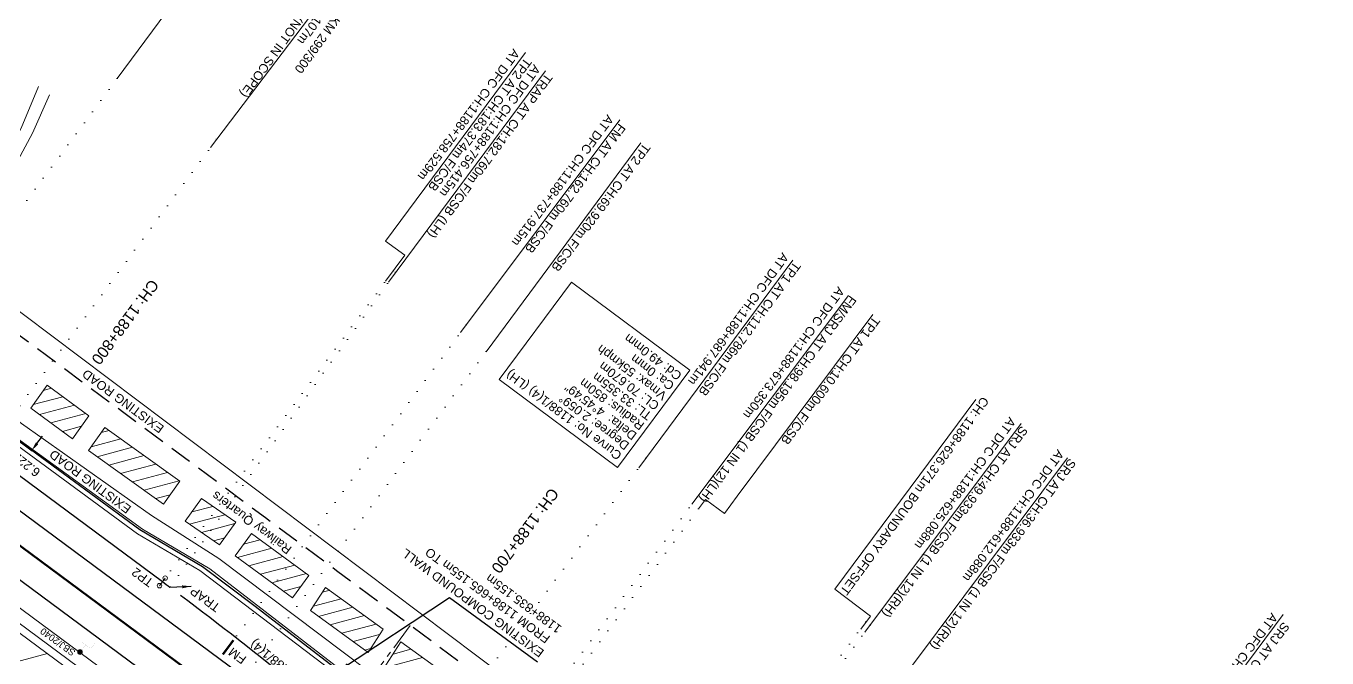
# Model space of a CAD drawing. Header units: metres. Extents: x 643874 to 646664, y 3378445 to 3380508.
# Drawn here: x 645387.6 to 645679.6, y 3379389 to 3379530.9 of the extents above; entities that cross this region are included whole.
import ezdxf
from ezdxf.enums import TextEntityAlignment as Align

# ---------------------------------------------------------------- set-up
doc = ezdxf.new("R2010")
doc.units = ezdxf.units.M
doc.header["$MEASUREMENT"] = 0
doc.header["$PDMODE"] = 35
doc.header["$PDSIZE"] = 1
for name, pattern in [('ACAD_ISO07W100', [3, 0, -3]), ('CENTER', [2, 1.25, -0.25, 0.25, -0.25]), ('DASHED2', [0.375, 0.25, -0.125])]:
    doc.linetypes.add(name, pattern=pattern)
doc.layers.get('Defpoints').update_dxf_attribs({"color": 5, "lineweight": 0})
for name, color, linetype, lineweight in [('C-ALIG-LABL-DG', 1, 'Continuous', 25), ('Cardinal_Leader', 10, 'Continuous', 0), ('DOTED LINE', 7, 'ACAD_ISO07W100', 18), ('Existing IR Track', 143, 'Continuous', 0), ('Existing Railway Boundary', 36, 'CENTER', 0), ('NEW DFCC MAIN LINE - SHAMBHU - 05.03.2020$0$Proposed Alignment', 7, 'Continuous', 0), ('OHE MAST', 7, 'Continuous', 0), ('Pavers', 7, 'Continuous', 0), ('Platform', 7, 'Continuous', 13), ('Proposed Curve_Details', 10, 'Continuous', 0), ('PROPOSED RETAINING WALL', 154, 'Continuous', 30), ('Residential Building Pucca', 7, 'Continuous', 13), ("SADHUGARH STN SRJ's", 251, 'Continuous', 0), ("SARAI BANJARA STN SRJ's", 251, 'Continuous', 0), ('Subroad Edge', 34, 'Continuous', 0), ('Text', 7, 'Continuous', 13)]:
    doc.layers.add(name, color=color, linetype=linetype, lineweight=lineweight)
doc.layers.add('Dimension', color=10, linetype='Continuous')
doc.layers.add("SARAI BANJARA STN. SRJ's", color=10, linetype='Continuous')
doc.styles.add('ARIAL', font='arial.ttf')
doc.styles.get("Standard").update_dxf_attribs({"font": 'arial.ttf'})
doc.styles.add('Style-Arial', font='arial.ttf')
doc.styles.add('Text', font='arial.ttf', dxfattribs={"height": 2})
doc.linetypes.add('F-LINE', pattern='A,0.6,["X",Standard,S=0.3,R=0,X=0,Y=-0.15],0.1', length=0.7)
doc.dimstyles.new('ISO-25', dxfattribs={"dimtxt": 2.5, "dimasz": 2.5, "dimexe": 1.25, "dimexo": 0.625, "dimtad": 1, "dimdec": 3, "dimtxsty": 'Standard', "dimcen": 2.5, "dimadec": 0, "dimazin": 0, "dimtfac": 1, "dimtdec": 3, "dimtmove": 0, "dimatfit": 3, "dimfxl": 1, "dimarcsym": 0})
doc.dimstyles.get("Standard").update_dxf_attribs({"dimtxt": 2.5, "dimasz": 2.5, "dimexe": 0.18, "dimexo": 0.0625, "dimgap": 0.09, "dimtad": 0, "dimtih": 1, "dimtoh": 1, "dimdec": 3, "dimzin": 0, "dimdsep": 46, "dimtxsty": 'ARIAL', "dimcen": 0.09, "dimadec": 0, "dimazin": 0, "dimtfac": 1, "dimtdec": 3, "dimtofl": 0, "dimtmove": 0, "dimatfit": 3, "dimfxl": 1, "dimtolj": 1, "dimtzin": 0, "dimarcsym": 0})

# ---------------------------------------------------------------- blocks, each defined once
blk = doc.blocks.new('OHE MAST')
h = blk.add_hatch(color=256)
edge = h.paths.add_edge_path()
edge.add_arc((0, 0), 0.514, 0, 360)
at = {"const_width": 0.01, "flags": 128}
for points in [[(1.5, 3.5), (1.5, 2), (-1.5, 2), (-1.5, 3.5)], [(0, 2), (0, 0)]]:
    blk.add_lwpolyline(points, dxfattribs=at)
blk.add_circle((0, 0), 0.514)
blk = doc.blocks.new('*D71')
at = {"layer": 'Defpoints', "color": 0, "lineweight": 13, "transparency": 16777216}
for p in [(645384.48, 3379438.82), (645388.9, 3379435.55), (645380.78, 3379433.83)]:
    blk.add_point(p, dxfattribs=at)
at = {"layer": 'Dimension', "color": 0, "lineweight": -2, "transparency": 16777216}
for p, q in [((645384.58, 3379438.75), (645389, 3379435.47)), ((645390.09, 3379437.15), (645391.29, 3379438.76)), ((645380.88, 3379433.75), (645385.29, 3379430.48)), ((645384, 3379428.94), (645382.81, 3379427.34))]:
    blk.add_line(p, q, dxfattribs=at)
at = {"layer": 'Dimension', "color": 0, "lineweight": 13, "transparency": 16777216}
for points in [[(645389.83, 3379437.35), (645390.36, 3379436.95), (645388.9, 3379435.55)], [(645383.74, 3379429.14), (645384.27, 3379428.74), (645385.19, 3379430.55)]]:
    blk.add_solid(points, dxfattribs=at)
at = {"layer": 'Dimension', "color": 0, "lineweight": 0, "transparency": 16777216, "insert": (645386.76, 3379433.13), "char_height": 2, "attachment_point": 5, "rotation": 142, "style": 'Style-Arial'}
blk.add_mtext('\\A1;6.222m', dxfattribs=at)
blk = doc.blocks.new('TerminatorOpen_0.5')
at = {"color": 0, "linetype": 'ByBlock', "lineweight": -2}
for q in [(-1, 0.25), (-1, 0), (-1, -0.25)]:
    blk.add_line((0, 0), q, dxfattribs=at)

msp = doc.modelspace()

# ---------------------------------------------------------------- hatches: boundary and pattern name
at = {"layer": 'Platform', "linetype": 'Continuous'}
h = msp.add_hatch(dxfattribs=at)
h.set_pattern_fill('ANSI31', scale=50, angle=150)
h.set_pattern_definition([(195, (-445.12, 430.885), (1.617619032, -6.037036414), [])])
h.paths.add_polyline_path([(645388.368, 3379392.9797), (645304.213, 3379455.4258), (645272.2708, 3379479.0948), (645246.941, 3379498.2866), (645241.6264, 3379491.121), (645267.1544, 3379471.9597), (645299.3762, 3379447.9702), (645382.0595, 3379386.6145), (645407.2067, 3379367.9023), (645445.7824, 3379339.3212), (645477.696, 3379315.5924), (645490.075, 3379306.3432), (645496.708, 3379301.4503), (645576.3204, 3379242.2279), (645644.7773, 3379191.3947), (645671.2118, 3379171.8795), (645670.9928, 3379172.1437), (645676.372, 3379179.1632), (645676.3426, 3379179.3032), (645650.5263, 3379198.4861), (645589.4975, 3379243.4798), (645501.7605, 3379308.8655), (645483.8658, 3379322.1325), (645450.5926, 3379346.7929), (645412.2621, 3379375.2029)])
h.paths.add_polyline_path([(645474.6884, 3379328.7775), (645432.0289, 3379360.1297), (645429.1376, 3379356.1502), (645441.5677, 3379347.2272), (645440.4801, 3379345.5986), (645449.5306, 3379338.7647), (645450.793, 3379340.3586), (645471.7971, 3379324.7979)], flags=16)
h = msp.add_hatch(dxfattribs=at)
h.set_pattern_fill('ANSI31', scale=20, angle=150)
h.paths.add_polyline_path([(645388.702, 3379445.0788), (645398.0884, 3379438.1685), (645401.7289, 3379443.3386), (645392.3425, 3379450.249)])
h = msp.add_hatch(dxfattribs=at)
h.set_pattern_fill('ANSI31', scale=20, angle=150)
h.paths.add_polyline_path([(645422.1138, 3379428.6734), (645418.4733, 3379423.5032), (645401.6688, 3379435.5657), (645405.3101, 3379440.737)])
h = msp.add_hatch(dxfattribs=at)
h.set_pattern_fill('ANSI31', scale=20, angle=150)
h.paths.add_polyline_path([(645434.7242, 3379419.4432), (645431.0723, 3379414.3428), (645423.3733, 3379419.6653), (645427.0253, 3379424.7657)])
h = msp.add_hatch(dxfattribs=at)
h.set_pattern_fill('ANSI31', scale=20, angle=150)
h.paths.add_polyline_path([(645451.1197, 3379407.5133), (645447.4531, 3379402.4701), (645434.5559, 3379411.9011), (645438.2226, 3379416.9444)])
h = msp.add_hatch(dxfattribs=at)
h.set_pattern_fill('ANSI31', scale=20, angle=150)
h.paths.add_polyline_path([(645464.3941, 3379390.223), (645451.4898, 3379399.6094), (645454.8663, 3379404.8223), (645467.7715, 3379395.4353)])
h = msp.add_hatch(dxfattribs=at)
h.set_pattern_fill('ANSI31', scale=20, angle=150)
h.paths.add_polyline_path([(645484.6806, 3379383.2358), (645481.3041, 3379378.0228), (645468.3681, 3379387.3368), (645471.7458, 3379392.5516)])

# ---------------------------------------------------------------- linework, layer by layer
at = {"layer": 'Cardinal_Leader', "linetype": 'Continuous', "lineweight": 13}
msp.add_line((645418.8522, 3379406.8978), (645417.5883, 3379405.1943), dxfattribs=at)
for centre in [(645417.5883, 3379405.1943), (645418.8522, 3379406.8978)]:
    msp.add_circle(centre, 0.5, dxfattribs=at)
at = {"layer": 'DOTED LINE', "linetype": 'ACAD_ISO07W100', "lineweight": 18}
for p, q in [((645408.1161, 3379519.1297), (645320.0451, 3379400.3838)), ((645490.8911, 3379457.7637), (645403.3686, 3379339.7576))]:
    msp.add_line(p, q, dxfattribs=at)
at = {"layer": 'DOTED LINE', "color": 1, "linetype": 'ACAD_ISO07W100', "lineweight": 18}
for p, q in [((645418.2202, 3379406.046), (645470.0832, 3379475.9467)), ((645470.5758, 3379475.5802), (645419.9156, 3379404.7832)), ((645486.4335, 3379463.7816), (645432.9878, 3379391.354)), ((645526.7157, 3379433.8105), (645473.1596, 3379361.6277)), ((645538.3309, 3379425.1685), (645478.2191, 3379343.9564)), ((645577.0627, 3379396.3509), (645521.6612, 3379321.5154)), ((645576.111, 3379397.0589), (645553.8497, 3379367.0523))]:
    msp.add_line(p, q, dxfattribs=at)
at = {"layer": 'DOTED LINE', "linetype": 'ACAD_ISO07W100', "lineweight": 18}
msp.add_lwpolyline([(645538.5441, 3379422.4358), (645451.1883, 3379304.6546)], dxfattribs=at)
at = {"layer": 'Existing IR Track', "color": 0, "lineweight": 20, "flags": 128}
msp.add_lwpolyline([(645690.304, 3379170.5743), (645676.9076, 3379180.9332), (645664.1032, 3379190.5957), (645649.5053, 3379201.3374), (645635.1191, 3379211.9584), (645621.5861, 3379222.0184), (645607.269, 3379232.6072), (645593.3557, 3379242.9544), (645579.0799, 3379253.5168), (645564.6012, 3379264.2813), (645550.3138, 3379274.8842), (645535.8601, 3379285.6842), (645518.6149, 3379298.4714), (645494.9441, 3379316.0056), (645476.9147, 3379329.3885), (645458.8538, 3379342.7818), (645442.0265, 3379355.3028), (645426.4994, 3379366.7375), (645410.9714, 3379378.2552), (645378.7924, 3379402.1808)], dxfattribs=at)
at = {"layer": 'Existing Railway Boundary', "color": 32, "linetype": 'DASHED2', "lineweight": 25, "ltscale": 20, "flags": 128}
msp.add_lwpolyline([(645354.0612, 3379485.2547), (645365.5836, 3379476.7316), (645380.7215, 3379465.4803), (645395.3747, 3379454.618), (645409.5481, 3379444.0844), (645424.8201, 3379432.7734), (645441.3456, 3379420.4783), (645457.3414, 3379408.6347), (645474.4661, 3379395.8778), (645491.6559, 3379383.0888), (645510.3298, 3379369.1853), (645527.7494, 3379356.2947), (645537.1898, 3379349.2929), (645520.1413, 3379326.1101)], dxfattribs=at)
at = {"layer": 'Existing Railway Boundary', "color": 1, "linetype": 'Continuous', "ltscale": 5, "flags": 128}
msp.add_lwpolyline([(645600.7787, 3379447.0436), (645569.1517, 3379404.3826), (645577.1327, 3379398.3783), (645574.9557, 3379395.4418)], dxfattribs=at)
at = {"layer": 'NEW DFCC MAIN LINE - SHAMBHU - 05.03.2020$0$Proposed Alignment', "color": 1, "linetype": 'F-LINE', "lineweight": 18, "ltscale": 5, "flags": 128}
msp.add_lwpolyline([(645772.0419, 3379113.9542), (645582.3419, 3379254.7025), (645570.0522, 3379263.8208), (644977.1184, 3379703.7491)], dxfattribs=at)
at = {"layer": 'Platform', "color": 7, "linetype": 'Continuous', "lineweight": 15, "flags": 128}
msp.add_lwpolyline([(645304.213, 3379455.4258), (645388.368, 3379392.9797), (645412.2621, 3379375.2029), (645450.5926, 3379346.7929), (645483.8658, 3379322.1325), (645501.7605, 3379308.8655), (645589.4975, 3379243.4798), (645650.5263, 3379198.4861), (645675.2023, 3379180.1506), (645676.4169, 3379179.2327), (645671.0322, 3379172.0035), (645670.5954, 3379172.3345), (645644.7773, 3379191.3947), (645576.3204, 3379242.2279), (645496.708, 3379301.4503), (645490.075, 3379306.3432), (645477.696, 3379315.5924), (645445.7824, 3379339.3212), (645407.2067, 3379367.9023), (645382.0595, 3379386.6145)], dxfattribs=at)
at = {"layer": 'PROPOSED RETAINING WALL', "color": 0, "flags": 128}
msp.add_lwpolyline([(645498.6346, 3379355.138), (645481.4347, 3379367.7621), (645465.9298, 3379379.619), (645463.8566, 3379381.1958), (645456.7017, 3379386.9092), (645448.2544, 3379393.4163), (645439.0521, 3379400.505), (645427.1973, 3379409.451), (645413.2001, 3379417.7141), (645383.8472, 3379439.2918), (645364.1684, 3379454.8193)], dxfattribs=at)
at = {"layer": 'Residential Building Pucca', "color": 0, "linetype": 'Continuous', "flags": 128}
for points in [[(645388.702, 3379445.0788), (645398.0884, 3379438.1685), (645401.7289, 3379443.3386), (645392.3425, 3379450.249), (645388.702, 3379445.0788)], [(645422.1138, 3379428.6734), (645418.4733, 3379423.5032), (645401.6688, 3379435.5657), (645405.3101, 3379440.737), (645422.1138, 3379428.6734)], [(645434.7242, 3379419.4432), (645431.0723, 3379414.3428), (645423.3733, 3379419.6653), (645427.0253, 3379424.7657), (645434.7242, 3379419.4432)], [(645451.1197, 3379407.5133), (645447.4531, 3379402.4701), (645434.5559, 3379411.9011), (645438.2226, 3379416.9444), (645451.1197, 3379407.5133)], [(645464.3941, 3379390.223), (645451.4898, 3379399.6094), (645454.8663, 3379404.8223), (645467.7715, 3379395.4353), (645464.3941, 3379390.223)], [(645484.6806, 3379383.2358), (645481.3041, 3379378.0228), (645468.3681, 3379387.3368), (645471.7458, 3379392.5516), (645484.6806, 3379383.2358)]]:
    msp.add_lwpolyline(points, close=True, dxfattribs=at)
at = {"layer": "SADHUGARH STN SRJ's", "color": 7, "linetype": 'CENTER', "lineweight": 15, "ltscale": 5}
msp.add_lwpolyline([(645366.6666, 3379272.5488), (645394.6456, 3379310.1458), (645404.5916, 3379302.9239), (645473.8818, 3379396.313)], dxfattribs=at)
at = {"layer": "SARAI BANJARA STN SRJ's", "color": 0, "lineweight": 20, "flags": 128}
for points in [[(645408.1152, 3379519.1303), (645442.8179, 3379566.0489)], [(645490.8774, 3379457.7453), (645525.5801, 3379504.6639)], [(645538.5441, 3379422.4358), (645540.1052, 3379424.5407), (645544.3614, 3379421.384), (645547.2436, 3379425.2795), (645547.2344, 3379425.267), (645577.6315, 3379466.0844)]]:
    msp.add_lwpolyline(points, dxfattribs=at)
at = {"layer": "SARAI BANJARA STN. SRJ's", "color": 1, "lineweight": 25, "flags": 128}
for points in [[(645628.4808, 3379242.2604), (644502.6124, 3380077.6005)], [(645585.3212, 3379258.7179), (645573.0315, 3379267.8363), (644749.7565, 3379878.6666)]]:
    msp.add_lwpolyline(points, dxfattribs=at)
for points in [[(645419.9177, 3379404.7833, 0.00062224), (645418.2202, 3379406.046), (644568.9749, 3380036.1454)], [(645521.6612, 3379321.5154, -0.02082437), (645485.7288, 3379350.571), (645473.1596, 3379361.6277, 0.01928482), (645422.3143, 3379402.9893, 0.01928482)]]:
    msp.add_lwpolyline(points, format="xyb", dxfattribs=at)
at = {"layer": "SARAI BANJARA STN. SRJ's", "color": 1, "lineweight": 50, "flags": 128}
msp.add_lwpolyline([(646418.7438, 3378626.0243), (645924.3649, 3379013.0522), (645920.4277, 3379016.1342), (645916.4899, 3379019.2154), (645912.5508, 3379022.2949), (645908.6098, 3379025.372), (645904.6663, 3379028.4458), (645900.7195, 3379031.5155), (645896.7689, 3379034.5802), (645892.8138, 3379037.6392, 0.00313394), (645862.9044, 3379060.4363), (645858.9065, 3379063.4391), (645854.9042, 3379066.436), (645850.8982, 3379069.428), (645846.889, 3379072.4158), (645842.8774, 3379075.4002), (645838.8639, 3379078.3821), (645834.8492, 3379081.3623), (645830.8338, 3379084.3418), (644638.4218, 3379969.054)], format="xyb", dxfattribs=at)
at = {"layer": "SARAI BANJARA STN. SRJ's", "color": 5, "lineweight": 20, "flags": 128}
msp.add_lwpolyline([(645429.0208, 3379503.6318), (645464.2407, 3379550.1413)], dxfattribs=at)
at = {"layer": "SARAI BANJARA STN. SRJ's", "color": 1, "lineweight": 20, "flags": 128}
for points in [[(645499.7391, 3379524.9362), (645468.3301, 3379482.6033), (645472.6461, 3379479.401), (645468.3138, 3379473.562)], [(645504.1759, 3379520.8663), (645468.9498, 3379473.3887)], [(645520.8882, 3379509.8259), (645485.1223, 3379462.0405)], [(645525.137, 3379431.6844), (645559.7355, 3379478.3145)], [(645572.1797, 3379470.4031), (645537.0824, 3379423.5195)], [(645610.9503, 3379441.6372), (645575.8733, 3379394.7615)], [(645621.3905, 3379433.8911), (645586.3165, 3379387.0194)]]:
    msp.add_lwpolyline(points, dxfattribs=at)
at = {"layer": "SARAI BANJARA STN. SRJ's", "color": 1, "lineweight": 13, "flags": 128}
msp.add_lwpolyline([(645669.7428, 3379398.7373), (645639.2521, 3379357.642), (645639.2521, 3379357.642), (645634.8743, 3379351.7417)], dxfattribs=at)
at = {"layer": "SARAI BANJARA STN. SRJ's", "color": 1, "lineweight": 13, "const_width": 0.5}
msp.add_lwpolyline([(645434.1799, 3379392.9595), (645431.7957, 3379389.7485)], dxfattribs=at)
at = {"layer": 'Subroad Edge', "linetype": 'Continuous', "lineweight": 13, "flags": 128}
for points in [[(645369.6297, 3379476.9355), (645386.5013, 3379507.9644), (645390.4027, 3379517.2767)], [(645373.6871, 3379478.2604), (645389.0572, 3379506.8306), (645392.8626, 3379515.4046)]]:
    msp.add_lwpolyline(points, dxfattribs=at)
msp.add_lwpolyline([(645373.6872, 3379478.2605, 0.37029993), (645374.2448, 3379475.7157), (645539.635, 3379351.0813)], format="xyb", dxfattribs=at)
at = {"layer": 'Subroad Edge', "linetype": 'Continuous', "flags": 128}
for points in [[(645490.0267, 3379361.804), (645428.8821, 3379408.946), (645413.7676, 3379417.882), (645384.6304, 3379438.972), (645361.2281, 3379457.429)], [(645363.6856, 3379459.0052), (645386.638, 3379441.613), (645415.7602, 3379420.928), (645430.8612, 3379411.295), (645492.4526, 3379364.863)]]:
    msp.add_lwpolyline(points, dxfattribs=at)

# ---------------------------------------------------------------- block references
at = {"layer": 'OHE MAST', "lineweight": 13, "rotation": 323.3908318566117}
msp.add_blockref('OHE MAST', (645399.743, 3379390.278), dxfattribs=at)

# ---------------------------------------------------------------- texts
at = {"layer": 'Existing Railway Boundary', "color": 1, "linetype": 'Continuous', "ltscale": 5}
msp.add_text('CH: 1188+626.371m BOUNDARY OFFSET', height=2, rotation=233.811199, dxfattribs=at).set_placement((645602.2575, 3379447.8348))
at = {"layer": 'OHE MAST', "style": 'ARIAL'}
msp.add_text('SBJ/2040', height=1.5, rotation=144, dxfattribs=at).set_placement((645391.505, 3379395.837), align=Align.RIGHT)
at = {"layer": 'Proposed Curve_Details', "color": 1, "style": 'Style-Arial'}
msp.add_text('Curve No: 1188/1(4)', height=2, rotation=141.140799, dxfattribs=at).set_placement((645458.6517, 3379377.4042))
at = {"layer": 'Proposed Curve_Details', "insert": (645535.0056, 3379452.7787), "char_height": 2, "attachment_point": 7, "rotation": 143.049792, "line_spacing_factor": 0.84, "style": 'Style-Arial'}
msp.add_mtext('Curve No: 1188/1(4) (LH)\\PDegree: 2.059%%D\\PDelta:  {\\A1;\\fArial|b0|i0|c0|p34;\\C1;4°45\'49"}\\PRadius: 850m\\P{\\fArial|b0|i0|c0|p34;\\C1;TL: 33.355m}\\PCL: 70.670m\\P{\\fArial|b0|i0|c0|p34;\\C1;Vmax: 55kmph\\PCa: 0mm\\PCd: 49.0mm}', dxfattribs=at)
at = {"layer": 'PROPOSED RETAINING WALL', "color": 0, "insert": (645465.5424, 3379416.5836), "char_height": 2, "width": 46.445454, "attachment_point": 3, "rotation": 143.5}
msp.add_mtext('\\pxql;EXISTING COMPOUND WALL \\P FROM 1188+665.155m TO 1188+835.155m ', dxfattribs=at)
at = {"layer": "SARAI BANJARA STN SRJ's", "color": 0, "lineweight": 13, "char_height": 2, "width": 52.692121, "attachment_point": 4, "rotation": 233.301951, "line_spacing_factor": 0.648, "style": 'Style-Arial'}
for s, insert in [('\\pxsm1;TP2 {\\A1;AT CH:69.920}m F/CSB', (645527.0821, 3379504.1419)), ('\\pxsm1;TP1 {\\A1;AT CH:10.600}m F/CSB', (645578.5953, 3379465.2483))]:
    msp.add_mtext(s, dxfattribs=dict(at, insert=insert))
at = {"layer": "SARAI BANJARA STN. SRJ's", "color": 1, "lineweight": 13, "style": 'ARIAL'}
for s, p in [('TP2', (645416.4213, 3379406.3485)), ('TRAP ', (645431.4105, 3379400.739))]:
    msp.add_text(s, height=2, rotation=143.603357, dxfattribs=at).set_placement(p)
at = {"layer": "SARAI BANJARA STN. SRJ's", "lineweight": 13, "insert": (645464.3564, 3379548.4967), "char_height": 2, "width": 46.372255, "attachment_point": 4, "rotation": 234, "line_spacing_factor": 0.648, "style": 'Style-Arial'}
msp.add_mtext('\\A1;\\pxsm1;{\\C5;PROP. FOB, KM 299/300 \\PAT \\A0;CH:108385.107m\\C256;\\P\\C0;IR CH: 299300m \\C5;(NOT IN SCOPE)}', dxfattribs=at)
at = {"layer": "SARAI BANJARA STN. SRJ's", "color": 1, "lineweight": 13, "char_height": 2, "attachment_point": 4, "style": 'Style-Arial'}
for s, insert, width, rotation, line_spacing_factor in [('\\pxsm1;TP2 {\\A1;AT CH:183.374}m F/CSB\\PAT DFC CH:1188+758.529m', (645499.0966, 3379524.3403), 43.897783, 233.107634, 0.6), ('\\A1;\\pxsm1;TRAP AT CH:182.76{\\A0;0m F/CSB (LH)\\PAT DFC CH:1188+756.415m }', (645503.7445, 3379520.8374), 71.327984, 233.660114, 0.648), ('\\pxsm1;FM {\\A1;AT CH:162.760}m F/CSB\\PAT DFC CH:1188+737.915m ', (645520.1895, 3379509.5553), 43.897783, 233.107634, 0.6), ('\\pxsm1;TP1 {\\A1;AT CH:}112.786m F/CSB\\PAT DFC CH:1188+687.941m', (645559.474, 3379478.569), 43.897783, 233.736111, 0.6), ('\\A1;\\pxsm1;FM/SRJ AT CH:{\\A0;98.195}m F/CSB {\\A0;(1 IN 12)(LH)\\PAT DFC CH:1188+673.350m}', (645571.9924, 3379470.934), 61.076627, 233.426366, 0.648), ('\\A1;\\pxsm1;SRJ AT CH:49.933m F/CSB {\\A0;(1 IN 12)}(RH)\\PAT DFC {\\A0;CH:1188+625.088}m{\\A0; }', (645610.4477, 3379441.651), 58.330191, 233.426366, 0.648), ('\\A1;\\pxsm1;SRJ AT CH:22.977m F/CSB {\\A0;(1 IN 12)}(LH)\\PAT DFC {\\A0;CH:1188+552.178m}', (645669.2334, 3379397.6282), 60.951335, 232.579209, 0.6)]:
    msp.add_mtext(s, dxfattribs=dict(at, insert=insert, width=width, rotation=rotation, line_spacing_factor=line_spacing_factor))
at = {"layer": "SARAI BANJARA STN. SRJ's", "color": 1, "lineweight": 20, "insert": (645621.2606, 3379434.3528), "char_height": 2, "width": 60.815798, "attachment_point": 4, "rotation": 233.426366, "line_spacing_factor": 0.648, "style": 'Style-Arial'}
msp.add_mtext('\\A1;\\pxsm1;SRJ AT CH:36.933m F/CSB {\\A0;(1 IN 12)}(RH)\\PAT DFC {\\A0;CH:1188+612.088m }', dxfattribs=at)
at = {"layer": "SARAI BANJARA STN. SRJ's", "color": 1, "lineweight": 13, "insert": (645436.6665, 3379388.2445), "char_height": 2, "attachment_point": 4, "rotation": 143.566338, "line_spacing_factor": 0.60036, "style": 'ARIAL'}
msp.add_mtext('FM', dxfattribs=at)
at = {"layer": 'Subroad Edge', "linetype": 'Continuous', "char_height": 2, "width": 45.456033, "attachment_point": 3, "rotation": 143.500682}
for insert in [(645400.0039, 3379452.3229), (645392.6386, 3379434.2555)]:
    msp.add_mtext('EXISTING ROAD', dxfattribs=dict(at, insert=insert))
at = {"layer": 'Text', "color": 0, "style": 'Text'}
msp.add_text('Railway Quarters', height=2, rotation=143.08287, dxfattribs=at).set_placement((645447.4278, 3379413.7009))

# ---------------------------------------------------------------- dimensions: what is measured, and where the dimension line sits
at = {"layer": 'Dimension', "color": 10, "lineweight": 0}
dim = msp.add_linear_dim(base=(645388.9017, 3379435.5459), p1=(645380.7753, 3379433.8283), p2=(645384.4825, 3379438.8248), angle=53.426366, dimstyle='Standard', override={"dimtxt": 2, "dimasz": 2, "dimexe": 0.125, "dimexo": 0.125, "dimgap": 0.125, "dimtad": 1, "dimtih": 0, "dimtoh": 0, "dimzin": 3, "dimpost": 'm', "dimtxsty": 'Style-Arial', "dimsah": 1, "dimadec": 4, "dimazin": 3, "dimtmove": 2, "dimatfit": 1, "dimldrblk": 'TerminatorOpen_0.5', "dimfrac": 2, "dimtzin": 11}, dxfattribs=at)
dim.commit()
dim.dimension.update_dxf_attribs({"geometry": '*D71', "text_midpoint": (645386.7632, 3379433.1255), "dimtype": 161, "text_rotation": 142})

# ---------------------------------------------------------------- leaders
at = {"layer": 'PROPOSED RETAINING WALL', "color": 0, "lineweight": -2}
msp.add_leader([(645457.7897, 3379386.0404), (645482.6855, 3379402.5753), (645502.4043, 3379388.1188)], dimstyle='ISO-25', override={"dimtxt": 3, "dimasz": 2.5, "dimgap": 0.625, "dimtad": 0, "dimdec": 3, "dimzin": 2, "dimtdec": 3}, dxfattribs=at)
at = {"layer": "SARAI BANJARA STN. SRJ's", "color": 1, "lineweight": 13}
msp.add_leader([(645424.6766, 3379405.0421), (645419.9156, 3379404.7832)], dimstyle='Standard', override={"dimasz": 2, "dimgap": 0.09, "dimtad": 0}, dxfattribs=at)

# ---------------------------------------------------------------- next in the draw order: texts
at = {"layer": 'C-ALIG-LABL-DG', "color": 1, "linetype": 'Continuous', "lineweight": 25, "char_height": 2.5, "width": 31.503939, "attachment_point": 6, "rotation": 233.426366, "style": 'ARIAL', "bg_fill": 3, "box_fill_scale": 1.028571, "bg_fill_color": 256, "bg_fill_true_color": 13158600, "bg_fill_transparency": 0}
for s, insert in [('CH: 1188+800', (645403.1405, 3379455.3206)), ('CH: 1188+700', (645492.8932, 3379408.463))]:
    msp.add_mtext(s, dxfattribs=dict(at, insert=insert))

# ---------------------------------------------------------------- next in the draw order: linework, layer by layer
at = {"layer": 'DOTED LINE', "color": 5, "linetype": 'ACAD_ISO07W100', "lineweight": 18}
msp.add_line((645430.4093, 3379505.4653), (645359.1108, 3379408.9017), dxfattribs=at)
at = {"layer": 'NEW DFCC MAIN LINE - SHAMBHU - 05.03.2020$0$Proposed Alignment', "color": 1, "linetype": 'F-LINE', "lineweight": 18, "ltscale": 5, "flags": 128}
msp.add_lwpolyline([(645538.0406, 3379348.8134), (645525.2234, 3379331.3307), (645520.1806, 3379334.0953), (645492.0342, 3379349.5258), (645495.6443, 3379356.1109), (645426.6384, 3379408.6197), (645412.6484, 3379416.8786), (645383.2411, 3379438.4962), (645363.556, 3379454.0287), (645363.023, 3379453.2256), (645236.8877, 3379546.812), (645240.8799, 3379552.1927), (645237.0227, 3379555.1102), (645224.9123, 3379564.0399), (644998.2415, 3379732.2187)], dxfattribs=at)
at = {"layer": 'Pavers', "color": 1}
msp.add_lwpolyline([(645520.3542, 3379431.719), (645493.8391, 3379451.4777), (645510.0748, 3379473.3601), (645536.5899, 3379453.6014)], close=True, dxfattribs=at)

doc.saveas('drawing.dxf')
